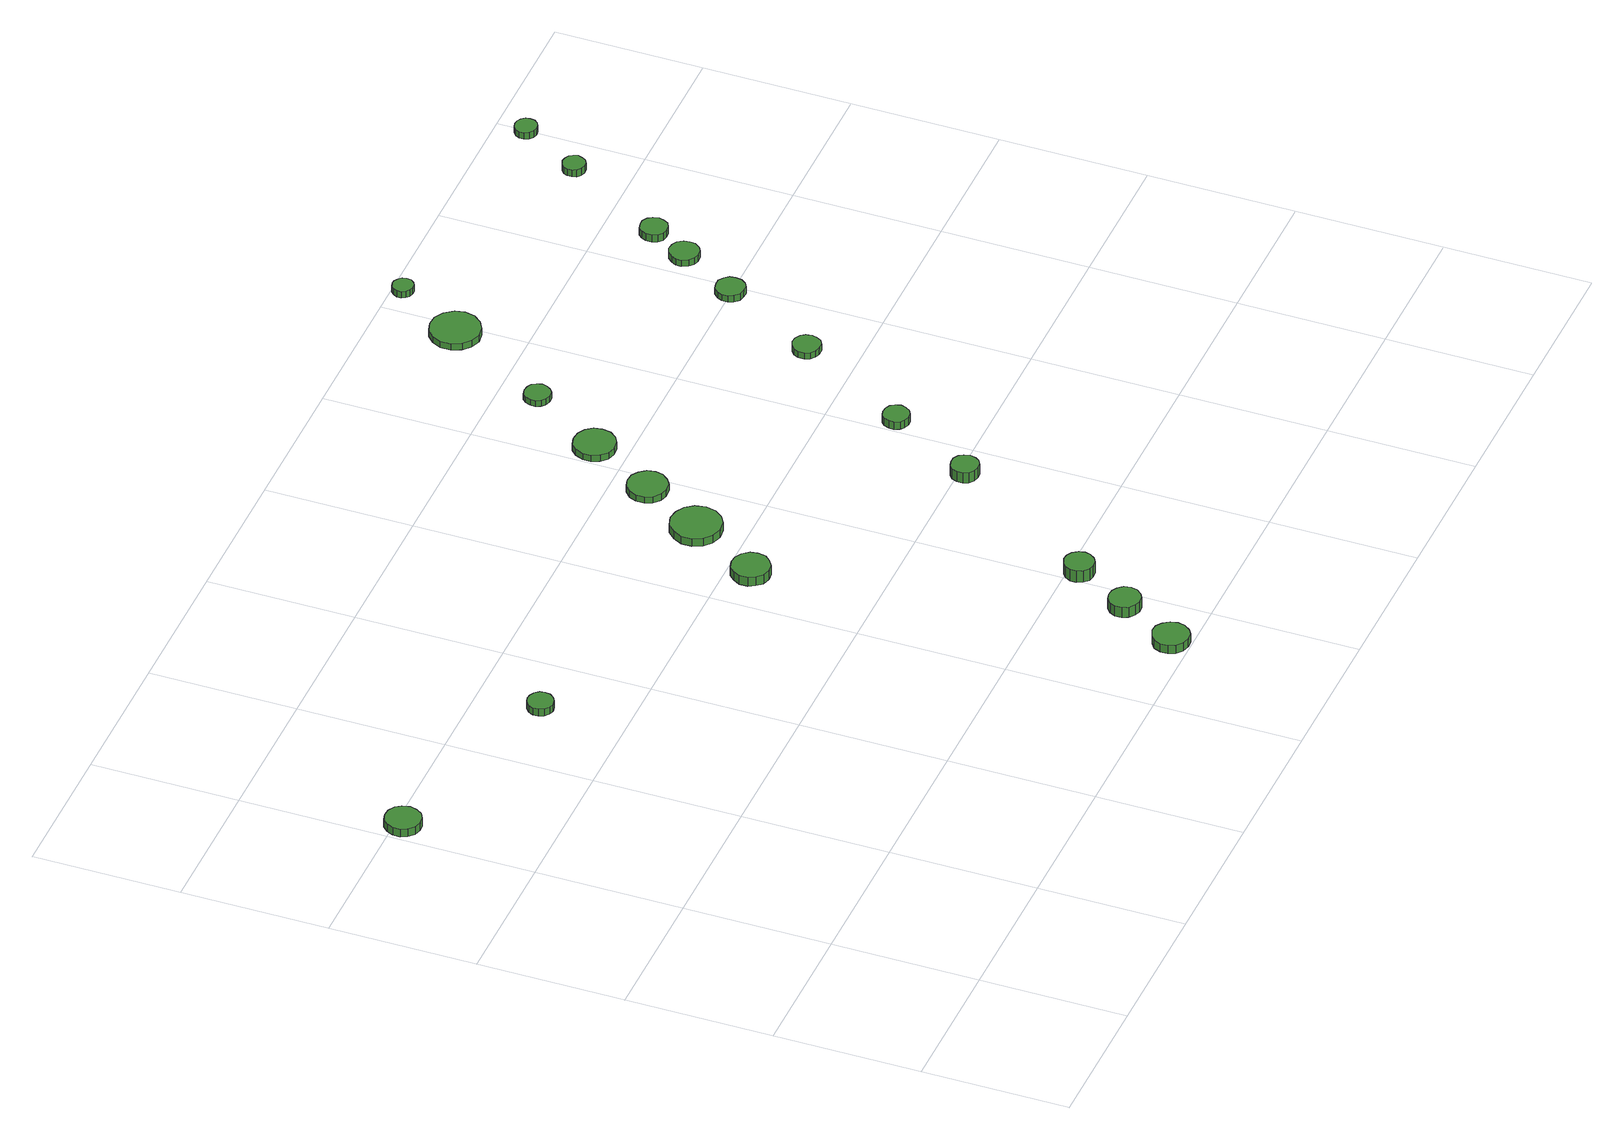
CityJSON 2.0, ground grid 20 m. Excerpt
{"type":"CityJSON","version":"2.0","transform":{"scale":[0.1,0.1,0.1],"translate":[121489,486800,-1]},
"CityObjects":{
"tree1":{"type":"SolitaryVegetationObject","attributes":{"function":"something"},"geometry":[{"type":"MultiSurface","lod":"1","boundaries":[[[0,1,2,3,4,5,6,7,8,9,10,11,12,13,14]],[[15,16,17,18,19,20,21,22,23,24,25,26,27,28,29]],[[0,29,28,1]],[[1,28,27,2]],[[2,27,26,3]],[[3,26,25,4]],[[4,25,24,5]],[[5,24,23,6]],[[6,23,22,7]],[[7,22,21,8]],[[8,21,20,9]],[[9,20,19,10]],[[10,19,18,11]],[[11,18,17,12]],[[12,17,16,13]],[[13,16,15,14]],[[14,15,29,0]]]}]},
"tree2":{"type":"SolitaryVegetationObject","attributes":{"function":"something"},"geometry":[{"type":"MultiSurface","lod":"1","boundaries":[[[30,31,32,33,34,35,36,37,38,39,40,41,42,43,44]],[[45,46,47,48,49,50,51,52,53,54,55,56,57,58,59]],[[30,59,58,31]],[[31,58,57,32]],[[32,57,56,33]],[[33,56,55,34]],[[34,55,54,35]],[[35,54,53,36]],[[36,53,52,37]],[[37,52,51,38]],[[38,51,50,39]],[[39,50,49,40]],[[40,49,48,41]],[[41,48,47,42]],[[42,47,46,43]],[[43,46,45,44]],[[44,45,59,30]]]}]},
"tree3":{"type":"SolitaryVegetationObject","attributes":{"function":"something"},"geometry":[{"type":"MultiSurface","lod":"1","boundaries":[[[60,61,62,63,64,65,66,67,68,69,70,71,72,73,74]],[[75,76,77,78,79,80,81,82,83,84,85,86,87,88,89]],[[60,89,88,61]],[[61,88,87,62]],[[62,87,86,63]],[[63,86,85,64]],[[64,85,84,65]],[[65,84,83,66]],[[66,83,82,67]],[[67,82,81,68]],[[68,81,80,69]],[[69,80,79,70]],[[70,79,78,71]],[[71,78,77,72]],[[72,77,76,73]],[[73,76,75,74]],[[74,75,89,60]]]}]},
"tree4":{"type":"SolitaryVegetationObject","attributes":{"function":"something"},"geometry":[{"type":"MultiSurface","lod":"1","boundaries":[[[90,91,92,93,94,95,96,97,98,99,100,101,102,103,104]],[[105,106,107,108,109,110,111,112,113,114,115,116,117,118,119]],[[90,119,118,91]],[[91,118,117,92]],[[92,117,116,93]],[[93,116,115,94]],[[94,115,114,95]],[[95,114,113,96]],[[96,113,112,97]],[[97,112,111,98]],[[98,111,110,99]],[[99,110,109,100]],[[100,109,108,101]],[[101,108,107,102]],[[102,107,106,103]],[[103,106,105,104]],[[104,105,119,90]]]}]},
"tree5":{"type":"SolitaryVegetationObject","attributes":{"function":"something"},"geometry":[{"type":"MultiSurface","lod":"1","boundaries":[[[120,121,122,123,124,125,126,127,128,129,130,131,132,133,134]],[[135,136,137,138,139,140,141,142,143,144,145,146,147,148,149]],[[120,149,148,121]],[[121,148,147,122]],[[122,147,146,123]],[[123,146,145,124]],[[124,145,144,125]],[[125,144,143,126]],[[126,143,142,127]],[[127,142,141,128]],[[128,141,140,129]],[[129,140,139,130]],[[130,139,138,131]],[[131,138,137,132]],[[132,137,136,133]],[[133,136,135,134]],[[134,135,149,120]]]}]},
"tree6":{"type":"SolitaryVegetationObject","attributes":{"function":"something"},"geometry":[{"type":"MultiSurface","lod":"1","boundaries":[[[150,151,152,153,154,155,156,157,158,159,160,161,162,163,164]],[[165,166,167,168,169,170,171,172,173,174,175,176,177,178,179]],[[150,179,178,151]],[[151,178,177,152]],[[152,177,176,153]],[[153,176,175,154]],[[154,175,174,155]],[[155,174,173,156]],[[156,173,172,157]],[[157,172,171,158]],[[158,171,170,159]],[[159,170,169,160]],[[160,169,168,161]],[[161,168,167,162]],[[162,167,166,163]],[[163,166,165,164]],[[164,165,179,150]]]}]},
"tree7":{"type":"SolitaryVegetationObject","attributes":{"function":"something"},"geometry":[{"type":"MultiSurface","lod":"1","boundaries":[[[180,181,182,183,184,185,186,187,188,189,190,191,192,193,194]],[[195,196,197,198,199,200,201,202,203,204,205,206,207,208,209]],[[180,209,208,181]],[[181,208,207,182]],[[182,207,206,183]],[[183,206,205,184]],[[184,205,204,185]],[[185,204,203,186]],[[186,203,202,187]],[[187,202,201,188]],[[188,201,200,189]],[[189,200,199,190]],[[190,199,198,191]],[[191,198,197,192]],[[192,197,196,193]],[[193,196,195,194]],[[194,195,209,180]]]}]},
"tree8":{"type":"SolitaryVegetationObject","attributes":{"function":"something"},"geometry":[{"type":"MultiSurface","lod":"1","boundaries":[[[210,211,212,213,214,215,216,217,218,219,220,221,222,223,224]],[[225,226,227,228,229,230,231,232,233,234,235,236,237,238,239]],[[210,239,238,211]],[[211,238,237,212]],[[212,237,236,213]],[[213,236,235,214]],[[214,235,234,215]],[[215,234,233,216]],[[216,233,232,217]],[[217,232,231,218]],[[218,231,230,219]],[[219,230,229,220]],[[220,229,228,221]],[[221,228,227,222]],[[222,227,226,223]],[[223,226,225,224]],[[224,225,239,210]]]}]},
"tree9":{"type":"SolitaryVegetationObject","attributes":{"function":"something"},"geometry":[{"type":"MultiSurface","lod":"1","boundaries":[[[240,241,242,243,244,245,246,247,248,249,250,251,252,253,254]],[[255,256,257,258,259,260,261,262,263,264,265,266,267,268,269]],[[240,269,268,241]],[[241,268,267,242]],[[242,267,266,243]],[[243,266,265,244]],[[244,265,264,245]],[[245,264,263,246]],[[246,263,262,247]],[[247,262,261,248]],[[248,261,260,249]],[[249,260,259,250]],[[250,259,258,251]],[[251,258,257,252]],[[252,257,256,253]],[[253,256,255,254]],[[254,255,269,240]]]}]},
"tree10":{"type":"SolitaryVegetationObject","attributes":{"function":"something"},"geometry":[{"type":"MultiSurface","lod":"1","boundaries":[[[270,271,272,273,274,275,276,277,278,279,280,281,282,283,284]],[[285,286,287,288,289,290,291,292,293,294,295,296,297,298,299]],[[270,299,298,271]],[[271,298,297,272]],[[272,297,296,273]],[[273,296,295,274]],[[274,295,294,275]],[[275,294,293,276]],[[276,293,292,277]],[[277,292,291,278]],[[278,291,290,279]],[[279,290,289,280]],[[280,289,288,281]],[[281,288,287,282]],[[282,287,286,283]],[[283,286,285,284]],[[284,285,299,270]]]}]},
"tree11":{"type":"SolitaryVegetationObject","attributes":{"function":"something"},"geometry":[{"type":"MultiSurface","lod":"1","boundaries":[[[300,301,302,303,304,305,306,307,308,309,310,311,312,313,314]],[[315,316,317,318,319,320,321,322,323,324,325,326,327,328,329]],[[300,329,328,301]],[[301,328,327,302]],[[302,327,326,303]],[[303,326,325,304]],[[304,325,324,305]],[[305,324,323,306]],[[306,323,322,307]],[[307,322,321,308]],[[308,321,320,309]],[[309,320,319,310]],[[310,319,318,311]],[[311,318,317,312]],[[312,317,316,313]],[[313,316,315,314]],[[314,315,329,300]]]}]},
"tree12":{"type":"SolitaryVegetationObject","attributes":{"function":"something"},"geometry":[{"type":"MultiSurface","lod":"1","boundaries":[[[330,331,332,333,334,335,336,337,338,339,340,341,342,343,344]],[[345,346,347,348,349,350,351,352,353,354,355,356,357,358,359]],[[330,359,358,331]],[[331,358,357,332]],[[332,357,356,333]],[[333,356,355,334]],[[334,355,354,335]],[[335,354,353,336]],[[336,353,352,337]],[[337,352,351,338]],[[338,351,350,339]],[[339,350,349,340]],[[340,349,348,341]],[[341,348,347,342]],[[342,347,346,343]],[[343,346,345,344]],[[344,345,359,330]]]}]},
"tree13":{"type":"SolitaryVegetationObject","attributes":{"function":"something"},"geometry":[{"type":"MultiSurface","lod":"1","boundaries":[[[360,361,362,363,364,365,366,367,368,369,370,371,372,373,374]],[[375,376,377,378,379,380,381,382,383,384,385,386,387,388,389]],[[360,389,388,361]],[[361,388,387,362]],[[362,387,386,363]],[[363,386,385,364]],[[364,385,384,365]],[[365,384,383,366]],[[366,383,382,367]],[[367,382,381,368]],[[368,381,380,369]],[[369,380,379,370]],[[370,379,378,371]],[[371,378,377,372]],[[372,377,376,373]],[[373,376,375,374]],[[374,375,389,360]]]}]},
"tree14":{"type":"SolitaryVegetationObject","attributes":{"function":"something"},"geometry":[{"type":"MultiSurface","lod":"1","boundaries":[[[390,391,392,393,394,395,396,397,398,399,400,401,402,403,404]],[[405,406,407,408,409,410,411,412,413,414,415,416,417,418,419]],[[390,419,418,391]],[[391,418,417,392]],[[392,417,416,393]],[[393,416,415,394]],[[394,415,414,395]],[[395,414,413,396]],[[396,413,412,397]],[[397,412,411,398]],[[398,411,410,399]],[[399,410,409,400]],[[400,409,408,401]],[[401,408,407,402]],[[402,407,406,403]],[[403,406,405,404]],[[404,405,419,390]]]}]},
"tree15":{"type":"SolitaryVegetationObject","attributes":{"function":"something"},"geometry":[{"type":"MultiSurface","lod":"1","boundaries":[[[420,421,422,423,424,425,426,427,428,429,430,431,432,433,434]],[[435,436,437,438,439,440,441,442,443,444,445,446,447,448,449]],[[420,449,448,421]],[[421,448,447,422]],[[422,447,446,423]],[[423,446,445,424]],[[424,445,444,425]],[[425,444,443,426]],[[426,443,442,427]],[[427,442,441,428]],[[428,441,440,429]],[[429,440,439,430]],[[430,439,438,431]],[[431,438,437,432]],[[432,437,436,433]],[[433,436,435,434]],[[434,435,449,420]]]}]},
"tree16":{"type":"SolitaryVegetationObject","attributes":{"function":"something"},"geometry":[{"type":"MultiSurface","lod":"1","boundaries":[[[450,451,452,453,454,455,456,457,458,459,460,461,462,463,464]],[[465,466,467,468,469,470,471,472,473,474,475,476,477,478,479]],[[450,479,478,451]],[[451,478,477,452]],[[452,477,476,453]],[[453,476,475,454]],[[454,475,474,455]],[[455,474,473,456]],[[456,473,472,457]],[[457,472,471,458]],[[458,471,470,459]],[[459,470,469,460]],[[460,469,468,461]],[[461,468,467,462]],[[462,467,466,463]],[[463,466,465,464]],[[464,465,479,450]]]}]},
"tree17":{"type":"SolitaryVegetationObject","attributes":{"function":"something"},"geometry":[{"type":"MultiSurface","lod":"1","boundaries":[[[480,481,482,483,484,485,486,487,488,489,490,491,492,493,494]],[[495,496,497,498,499,500,501,502,503,504,505,506,507,508,509]],[[480,509,508,481]],[[481,508,507,482]],[[482,507,506,483]],[[483,506,505,484]],[[484,505,504,485]],[[485,504,503,486]],[[486,503,502,487]],[[487,502,501,488]],[[488,501,500,489]],[[489,500,499,490]],[[490,499,498,491]],[[491,498,497,492]],[[492,497,496,493]],[[493,496,495,494]],[[494,495,509,480]]]}]},
"tree18":{"type":"SolitaryVegetationObject","attributes":{"function":"something"},"geometry":[{"type":"MultiSurface","lod":"1","boundaries":[[[510,511,512,513,514,515,516,517,518,519,520,521,522,523,524]],[[525,526,527,528,529,530,531,532,533,534,535,536,537,538,539]],[[510,539,538,511]],[[511,538,537,512]],[[512,537,536,513]],[[513,536,535,514]],[[514,535,534,515]],[[515,534,533,516]],[[516,533,532,517]],[[517,532,531,518]],[[518,531,530,519]],[[519,530,529,520]],[[520,529,528,521]],[[521,528,527,522]],[[522,527,526,523]],[[523,526,525,524]],[[524,525,539,510]]]}]},
"tree19":{"type":"SolitaryVegetationObject","attributes":{"function":"something"},"geometry":[{"type":"MultiSurface","lod":"1","boundaries":[[[540,541,542,543,544,545,546,547,548,549,550,551,552,553,554]],[[555,556,557,558,559,560,561,562,563,564,565,566,567,568,569]],[[540,569,568,541]],[[541,568,567,542]],[[542,567,566,543]],[[543,566,565,544]],[[544,565,564,545]],[[545,564,563,546]],[[546,563,562,547]],[[547,562,561,548]],[[548,561,560,549]],[[549,560,559,550]],[[550,559,558,551]],[[551,558,557,552]],[[552,557,556,553]],[[553,556,555,554]],[[554,555,569,540]]]}]},
"tree20":{"type":"SolitaryVegetationObject","attributes":{"function":"something"},"geometry":[{"type":"MultiSurface","lod":"1","boundaries":[[[570,571,572,573,574,575,576,577,578,579,580,581,582,583,584]],[[585,586,587,588,589,590,591,592,593,594,595,596,597,598,599]],[[570,599,598,571]],[[571,598,597,572]],[[572,597,596,573]],[[573,596,595,574]],[[574,595,594,575]],[[575,594,593,576]],[[576,593,592,577]],[[577,592,591,578]],[[578,591,590,579]],[[579,590,589,580]],[[580,589,588,581]],[[581,588,587,582]],[[582,587,586,583]],[[583,586,585,584]],[[584,585,599,570]]]}]}
},
"vertices":[
[53,789,19],[50,799,19],[45,807,19],[36,812,19],[26,813,19],[16,810,19],[9,803,19],[5,794,19],[5,784,19],[9,775,19],[16,768,19],[26,765,19],[36,766,19],[45,771,19],[50,779,19],[50,779,7],[45,771,7],[36,766,7],[26,765,7],[16,768,7],[9,775,7],[5,784,7],[5,794,7],[9,803,7],[16,810,7],[26,813,7],[36,812,7],[45,807,7],[50,799,7],[53,789,7],
[332,716,18],[331,723,18],[326,729,18],[320,732,18],[313,733,18],[306,731,18],[300,726,18],[297,719,18],[297,712,18],[300,705,18],[306,700,18],[313,698,18],[320,699,18],[326,703,18],[331,709,18],[331,709,7],[326,703,7],[320,699,7],[313,698,7],[306,700,7],[300,705,7],[297,712,7],[297,719,7],[300,726,7],[306,731,7],[313,733,7],[320,732,7],[326,729,7],[331,723,7],[332,716,7],
[752,26,20],[750,36,20],[744,44,20],[736,50,20],[726,51,20],[716,47,20],[708,41,20],[704,31,20],[704,21,20],[708,12,20],[716,5,20],[726,2,20],[736,3,20],[744,8,20],[750,16,20],[750,16,7],[744,8,7],[736,3,7],[726,2,7],[716,5,7],[708,12,7],[704,21,7],[704,31,7],[708,41,7],[716,47,7],[726,51,7],[736,50,7],[744,44,7],[750,36,7],[752,26,7],
[794,106,23],[792,115,23],[786,122,23],[779,126,23],[770,127,23],[762,125,23],[755,119,23],[751,111,23],[751,102,23],[755,94,23],[762,88,23],[770,85,23],[779,86,23],[786,90,23],[792,97,23],[792,97,7],[786,90,7],[779,86,7],[770,85,7],[762,88,7],[755,94,7],[751,102,7],[751,111,7],[755,119,7],[762,125,7],[770,127,7],[779,126,7],[786,122,7],[792,115,7],[794,106,7],
[690,569,21],[688,579,21],[681,588,21],[672,593,21],[662,594,21],[651,591,21],[644,584,21],[639,574,21],[639,563,21],[644,554,21],[651,546,21],[662,543,21],[672,544,21],[681,550,21],[688,558,21],[688,558,7],[681,550,7],[672,544,7],[662,543,7],[651,546,7],[644,554,7],[639,563,7],[639,574,7],[644,584,7],[651,591,7],[662,594,7],[672,593,7],[681,588,7],[688,579,7],[690,569,7],
[837,185,25],[835,193,25],[830,200,25],[823,204,25],[815,205,25],[807,202,25],[801,197,25],[797,189,25],[797,181,25],[801,173,25],[807,167,25],[815,165,25],[823,166,25],[830,170,25],[835,177,25],[835,177,7],[830,170,7],[823,166,7],[815,165,7],[807,167,7],[801,173,7],[797,181,7],[797,189,7],[801,197,7],[807,202,7],[815,205,7],[823,204,7],[830,200,7],[835,193,7],[837,185,7],
[756,665,19],[753,679,19],[745,690,19],[733,697,19],[719,699,19],[705,695,19],[695,685,19],[689,672,19],[689,658,19],[695,645,19],[705,636,19],[719,631,19],[733,633,19],[745,640,19],[753,651,19],[753,651,7],[745,640,7],[733,633,7],[719,631,7],[705,636,7],[695,645,7],[689,658,7],[689,672,7],[695,685,7],[705,695,7],[719,699,7],[733,697,7],[745,690,7],[753,679,7],[756,665,7],
[802,751,17],[800,762,17],[793,771,17],[784,777,17],[772,778,17],[762,775,17],[753,767,17],[749,757,17],[749,746,17],[753,736,17],[762,728,17],[772,725,17],[784,726,17],[793,732,17],[800,741,17],[800,741,7],[793,732,7],[784,726,7],[772,725,7],[762,728,7],[753,736,7],[749,746,7],[749,757,7],[753,767,7],[762,775,7],[772,778,7],[784,777,7],[793,771,7],[800,762,7],[802,751,7],
[970,392,23],[968,400,23],[964,406,23],[957,410,23],[949,410,23],[942,408,23],[936,403,23],[933,396,23],[933,388,23],[936,381,23],[942,376,23],[949,374,23],[957,374,23],[964,378,23],[968,384,23],[968,384,7],[964,378,7],[957,374,7],[949,374,7],[942,376,7],[936,381,7],[933,388,7],[933,396,7],[936,403,7],[942,408,7],[949,410,7],[957,410,7],[964,406,7],[968,400,7],[970,392,7],
[858,845,17],[856,856,17],[849,865,17],[839,871,17],[827,872,17],[816,869,17],[808,861,17],[803,850,17],[803,839,17],[808,828,17],[816,820,17],[827,817,17],[839,818,17],[849,824,17],[856,833,17],[856,833,7],[849,824,7],[839,818,7],[827,817,7],[816,820,7],[808,828,7],[803,839,7],[803,850,7],[808,861,7],[816,869,7],[827,872,7],[839,871,7],[849,865,7],[856,856,7],[858,845,7],
[1038,512,19],[1036,519,19],[1032,525,19],[1026,528,19],[1018,529,19],[1011,527,19],[1006,522,19],[1003,515,19],[1003,508,19],[1006,501,19],[1011,497,19],[1018,494,19],[1026,495,19],[1032,499,19],[1036,505,19],[1036,505,7],[1032,499,7],[1026,495,7],[1018,494,7],[1011,497,7],[1006,501,7],[1003,508,7],[1003,515,7],[1006,522,7],[1011,527,7],[1018,529,7],[1026,528,7],[1032,525,7],[1036,519,7],[1038,512,7],
[917,949,16],[915,956,16],[911,962,16],[905,965,16],[897,966,16],[890,964,16],[885,959,16],[882,952,16],[882,945,16],[885,938,16],[890,934,16],[897,931,16],[905,932,16],[911,936,16],[915,942,16],[915,942,7],[911,936,7],[905,932,7],[897,931,7],[890,934,7],[885,938,7],[882,945,7],[882,952,7],[885,959,7],[890,964,7],[897,966,7],[905,965,7],[911,962,7],[915,956,7],[917,949,7],
[1018,1093,16],[1015,1106,16],[1006,1118,16],[994,1125,16],[980,1126,16],[967,1122,16],[957,1113,16],[951,1100,16],[951,1086,16],[957,1073,16],[967,1064,16],[980,1059,16],[994,1061,16],[1006,1068,16],[1015,1079,16],[1015,1079,6],[1006,1068,6],[994,1061,6],[980,1059,6],[967,1064,6],[957,1073,6],[951,1086,6],[951,1100,6],[957,1113,6],[967,1122,6],[980,1126,6],[994,1125,6],[1006,1118,6],[1015,1106,6],[1018,1093,6],
[1132,669,17],[1130,677,17],[1126,683,17],[1119,687,17],[1111,688,17],[1104,685,17],[1098,680,17],[1095,673,17],[1095,665,17],[1098,658,17],[1104,653,17],[1111,651,17],[1119,651,17],[1126,655,17],[1130,662,17],[1130,662,7],[1126,655,7],[1119,651,7],[1111,651,7],[1104,653,7],[1098,658,7],[1095,665,7],[1095,673,7],[1098,680,7],[1104,685,7],[1111,688,7],[1119,687,7],[1126,683,7],[1130,677,7],[1132,669,7],
[1055,1186,16],[1054,1192,16],[1050,1196,16],[1045,1199,16],[1040,1200,16],[1034,1198,16],[1030,1194,16],[1027,1189,16],[1027,1183,16],[1030,1178,16],[1034,1174,16],[1040,1172,16],[1045,1172,16],[1050,1175,16],[1054,1180,16],[1054,1180,6],[1050,1175,6],[1045,1172,6],[1040,1172,6],[1034,1174,6],[1030,1178,6],[1027,1183,6],[1027,1189,6],[1030,1194,6],[1034,1198,6],[1040,1200,6],[1045,1199,6],[1050,1196,6],[1054,1192,6],[1055,1186,6],
[1206,801,17],[1205,809,17],[1200,815,17],[1193,820,17],[1185,820,17],[1177,818,17],[1171,812,17],[1168,805,17],[1168,797,17],[1171,790,17],[1177,784,17],[1185,782,17],[1193,782,17],[1200,786,17],[1205,793,17],[1205,793,7],[1200,786,7],[1193,782,7],[1185,782,7],[1177,784,7],[1171,790,7],[1168,797,7],[1168,805,7],[1171,812,7],[1177,818,7],[1185,820,7],[1193,820,7],[1200,815,7],[1205,809,7],[1206,801,7],
[1254,882,16],[1253,890,16],[1248,897,16],[1241,901,16],[1232,902,16],[1225,899,16],[1219,893,16],[1215,886,16],[1215,878,16],[1219,870,16],[1225,865,16],[1232,862,16],[1241,863,16],[1248,867,16],[1253,874,16],[1253,874,6],[1248,867,6],[1241,863,6],[1232,862,6],[1225,865,6],[1219,870,6],[1215,878,6],[1215,886,6],[1219,893,6],[1225,899,6],[1232,902,6],[1241,901,6],[1248,897,6],[1253,890,6],[1254,882,6],
[1284,935,17],[1282,943,17],[1278,949,17],[1271,953,17],[1264,953,17],[1256,951,17],[1251,946,17],[1248,939,17],[1248,931,17],[1251,924,17],[1256,919,17],[1264,917,17],[1271,918,17],[1278,921,17],[1282,928,17],[1282,928,6],[1278,921,6],[1271,918,6],[1264,917,6],[1256,919,6],[1251,924,6],[1248,931,6],[1248,939,6],[1251,946,6],[1256,951,6],[1264,953,6],[1271,953,6],[1278,949,6],[1282,943,6],[1284,935,6],
[1365,1076,17],[1363,1082,17],[1360,1087,17],[1354,1090,17],[1348,1091,17],[1342,1089,17],[1337,1085,17],[1335,1079,17],[1335,1073,17],[1337,1067,17],[1342,1063,17],[1348,1061,17],[1354,1061,17],[1360,1065,17],[1363,1070,17],[1363,1070,6],[1360,1065,6],[1354,1061,6],[1348,1061,6],[1342,1063,6],[1337,1067,6],[1335,1073,6],[1335,1079,6],[1337,1085,6],[1342,1089,6],[1348,1091,6],[1354,1090,6],[1360,1087,6],[1363,1082,6],[1365,1076,6],
[1414,1160,16],[1413,1166,16],[1409,1171,16],[1404,1174,16],[1398,1175,16],[1392,1173,16],[1387,1169,16],[1384,1163,16],[1384,1157,16],[1387,1151,16],[1392,1147,16],[1398,1145,16],[1404,1146,16],[1409,1149,16],[1413,1154,16],[1413,1154,6],[1409,1149,6],[1404,1146,6],[1398,1145,6],[1392,1147,6],[1387,1151,6],[1384,1157,6],[1384,1163,6],[1387,1169,6],[1392,1173,6],[1398,1175,6],[1404,1174,6],[1409,1171,6],[1413,1166,6],[1414,1160,6]
]}
